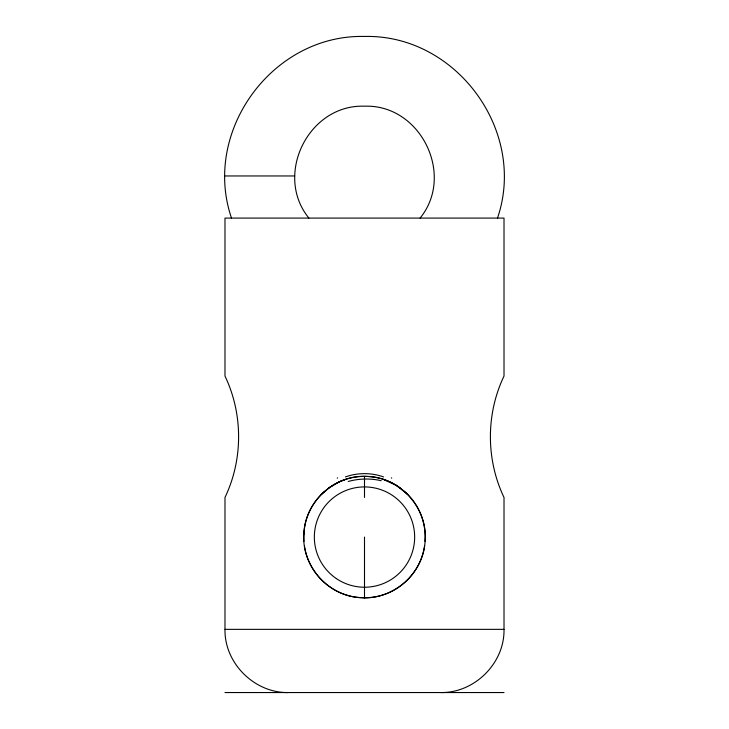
<?xml version="1.0" encoding="UTF-8"?>
<svg xmlns="http://www.w3.org/2000/svg" width="729" height="729" viewBox="0 0 729 729"><rect width="100%" height="100%" fill="white"/><g stroke="black" fill="none" stroke-linecap="round" stroke-linejoin="round"><path stroke-width="1.09" d="M231.503 218.089C201.751 131.238 272.591 34.263 364.5 36.45C456.409 34.263 527.249 131.238 497.497 218.089M288.137 692.55C254.412 693.051 224.304 663.153 224.988 629.355L224.988 497.451C243.131 459.443 243.131 414.063 224.988 376.064L224.988 218.089L504.012 218.089L504.012 376.064C485.869 414.063 485.869 459.443 504.012 497.451L504.012 629.355C504.696 663.153 474.588 693.051 440.863 692.55M420.095 218.089C455.324 174.933 420.451 104.11 364.5 106.206C308.577 104.129 273.603 174.933 308.905 218.089M321.307 494.444L329.563 487.446L339.286 481.878M340.288 481.422L345.637 479.39M224.988 175.962L294.744 175.962M224.988 629.355L504.012 629.355M224.988 692.55L504.012 692.55M383.363 479.39L396.212 485.332L407.693 494.444M390.708 482.334L391.683 482.817M364.5 476.502L364.5 497.451M364.5 537.073L364.5 598.555M424.57 545.711A60.689 60.689 0 0 1 304.43 545.711M303.966 541.401A60.689 60.689 0 0 1 324.76 491.209M328.132 488.485A60.689 60.689 0 0 1 400.868 488.485M404.24 491.209A60.689 60.689 0 0 1 425.034 541.401M345.482 476.912A45.152 35.019 0 0 1 383.518 476.912M337.645 477.841A45.152 1.576 -41 0 1 337.254 478.169M348.216 481.477A45.152 29.616 -2.7 0 1 381.24 480.721M391.746 478.169A45.152 1.576 41 0 1 391.355 477.841M303.884 534.011C301.414 566.351 329.007 596.878 361.429 597.689C393.778 600.158 424.305 572.566 425.116 540.143C427.586 507.794 399.993 477.267 367.571 476.456C335.222 473.987 304.695 501.579 303.884 534.011M336.388 578.607A50.155 50.155 0 0 0 414.528 540.654A50.155 50.155 0 0 0 342.584 491.957A50.155 50.155 0 0 0 336.388 578.607"/></g></svg>
